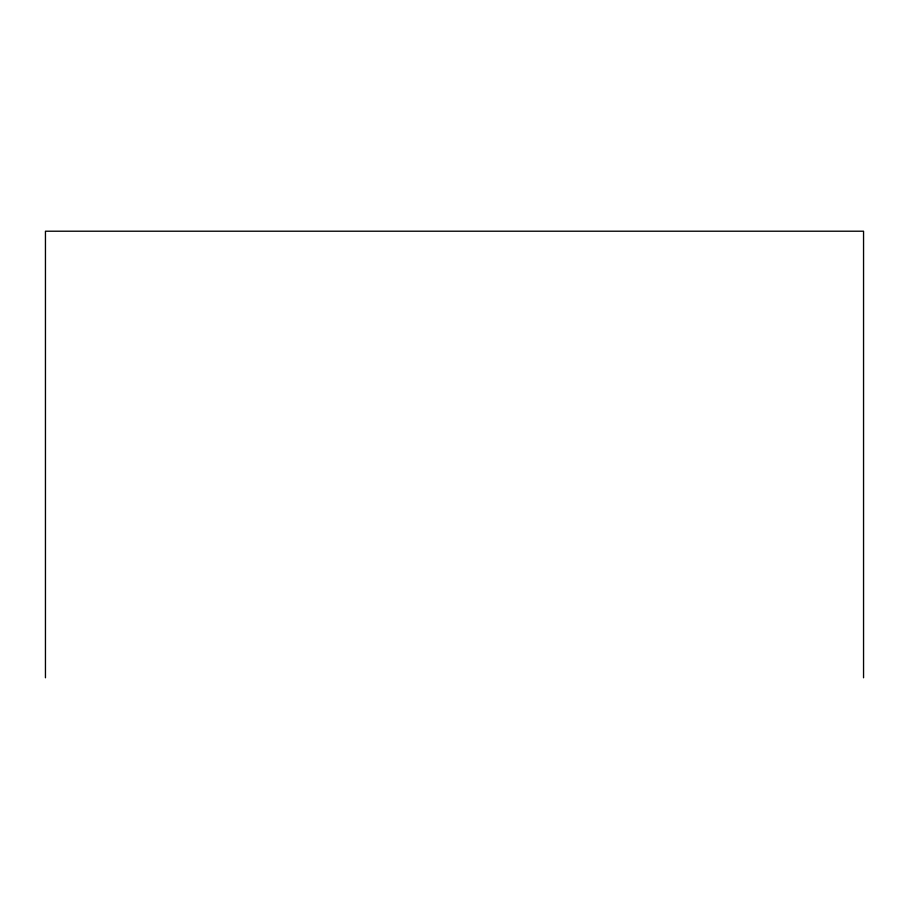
<?xml version="1.0" encoding="UTF-8"?>
<svg xmlns="http://www.w3.org/2000/svg" width="909" height="909" viewBox="0 0 909 909"><rect width="100%" height="100%" fill="white"/><g stroke="black" fill="none" stroke-linecap="round" stroke-linejoin="round"><path stroke-width="1.36" d="M863.55 677.784L863.55 231.216L45.45 231.216L45.45 677.784"/></g></svg>
